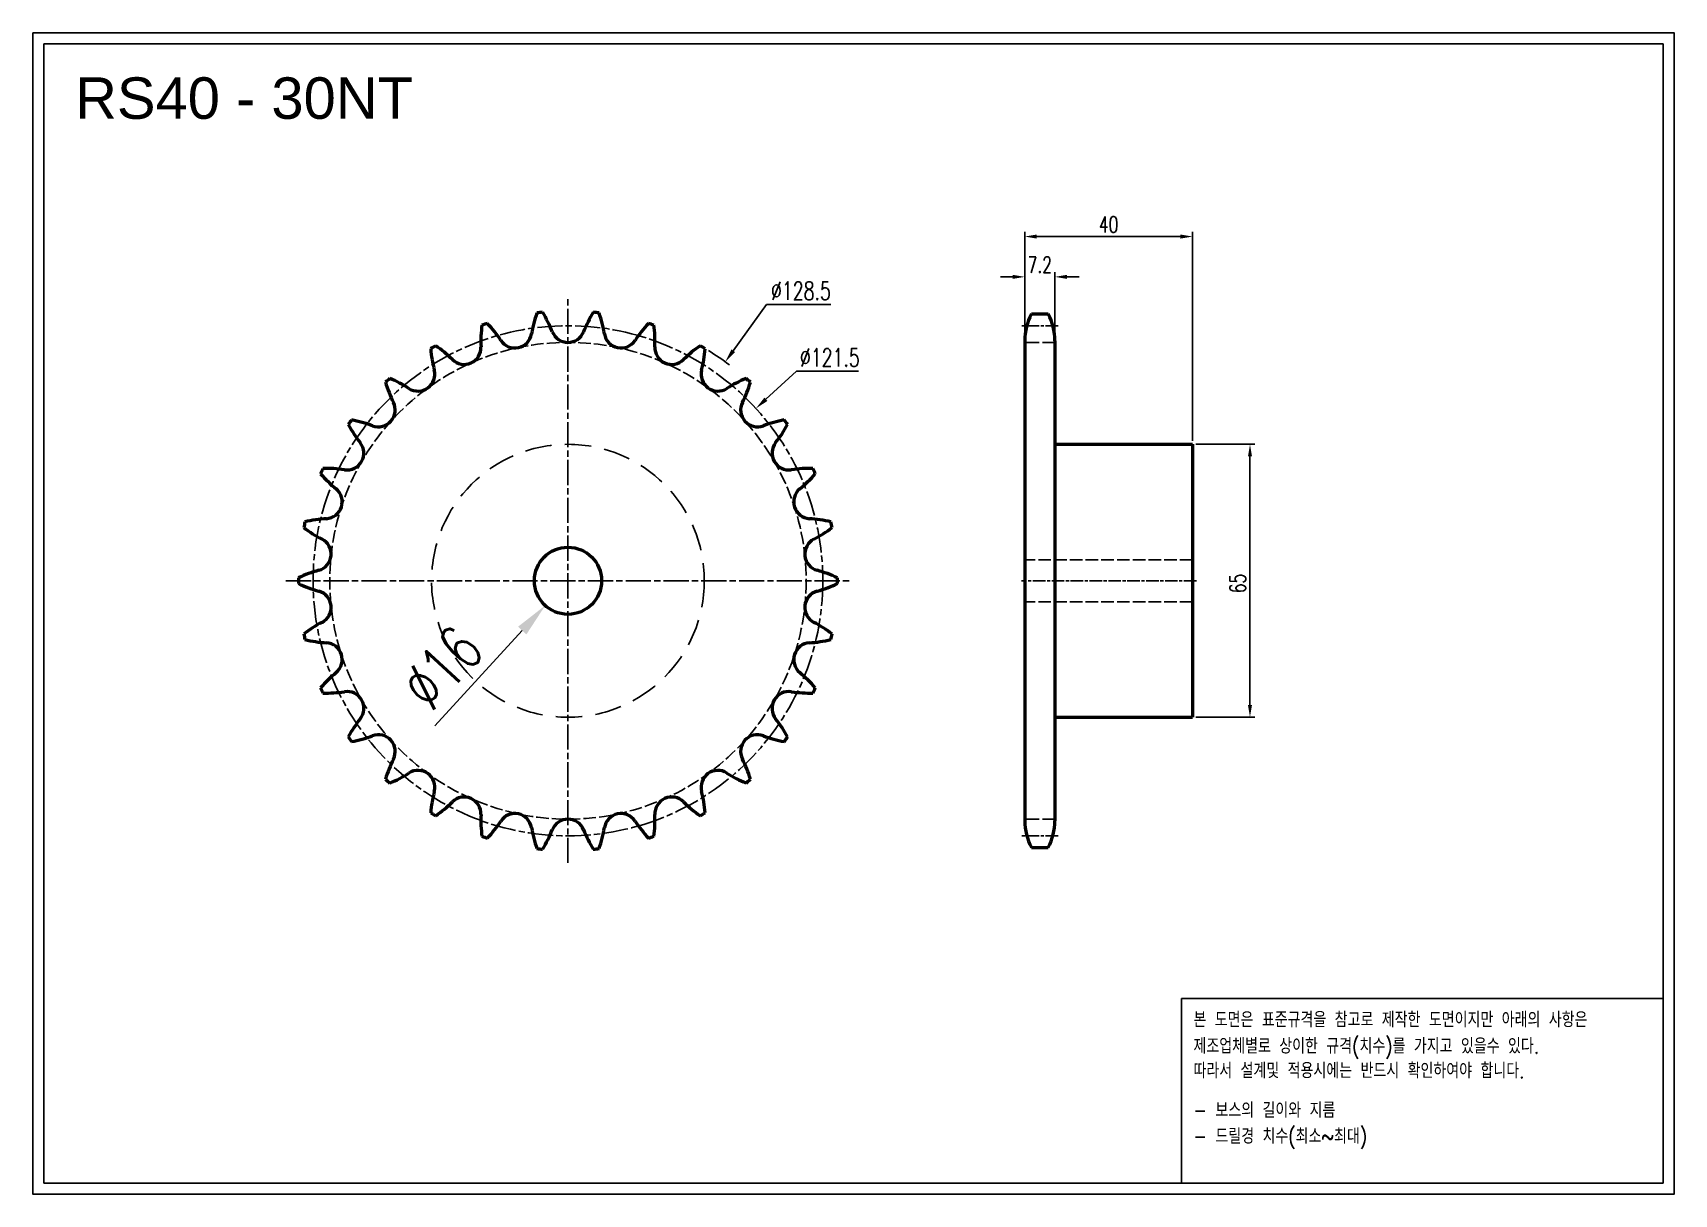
# Model space of a CAD drawing. Header units: millimetres. Extents: x -22442 to -22051, y 1699 to 1976.
import ezdxf

# ---------------------------------------------------------------- set-up
doc = ezdxf.new("R2010")
doc.units = ezdxf.units.MM
for name, pattern in [('AM_ISO02W050', [7.5, 6, -1.5]), ('AM_ISO02W050x2', [3.75, 3, -0.75]), ('AM_ISO08W050', [18, 12, -1.5, 3, -1.5]), ('AM_ISO08W050x2', [9, 6, -0.75, 1.5, -0.75]), ('HIDDEN', [9.525, 6.35, -3.175])]:
    doc.linetypes.add(name, pattern=pattern)
for name, color, linetype, lineweight in [('AM_0N', 7, 'Continuous', 50), ('AM_3N', 6, 'AM_ISO02W050', 25), ('AM_7', 4, 'AM_ISO08W050', 25), ('AM_7N', 4, 'AM_ISO08W050', 25)]:
    doc.layers.add(name, color=color, linetype=linetype, lineweight=lineweight)
doc.layers.add('HL', color=2, linetype='HIDDEN')
doc.layers.add('S-DIM', color=7, linetype='Continuous')
doc.styles.add('HAN', font='ROMANS.shx', dxfattribs={"width": 0.7, "bigfont": 'whgtxt.shx'})
doc.styles.add('HSG', font='SIMPLEX.shx', dxfattribs={"width": 0.7, "bigfont": 'HSG.shx'})
doc.styles.get("Standard").update_dxf_attribs({"font": 'arial.ttf'})
doc.dimstyles.new('APP23', dxfattribs={"dimscale": 4.5, "dimtxt": 2.4, "dimasz": 1.8, "dimexe": 0.7, "dimexo": 0.5, "dimgap": 0.6, "dimtad": 1, "dimtoh": 1, "dimdec": 1, "dimrnd": 0.01, "dimzin": 9, "dimdsep": 46, "dimtxsty": 'HSG', "dimcen": 0, "dimclrd": 1, "dimclre": 1, "dimclrt": 256, "dimazin": 2, "dimtp": 1, "dimtm": 1, "dimtfac": 0.5, "dimtdec": 1, "dimtix": 1, "dimtofl": 0, "dimtmove": 0, "dimatfit": 3, "dimfxl": 0, "dimtvp": 1, "dimtolj": 2, "dimlwd": -1, "dimlwe": -1, "dimarcsym": 0})
doc.dimstyles.new('APP4', dxfattribs={"dimscale": 1.6, "dimtxt": 2.4, "dimasz": 1.8, "dimexe": 0.7, "dimexo": 0.5, "dimgap": 0.6, "dimtad": 1, "dimtoh": 1, "dimdec": 1, "dimrnd": 0.01, "dimzin": 9, "dimdsep": 46, "dimtxsty": 'HSG', "dimcen": 0, "dimclrd": 1, "dimclre": 1, "dimclrt": 256, "dimazin": 2, "dimtp": 1, "dimtm": 1, "dimtfac": 0.5, "dimtdec": 1, "dimtofl": 0, "dimtmove": 0, "dimatfit": 3, "dimfxl": 0, "dimtvp": 1, "dimtolj": 2, "dimlwd": -1, "dimlwe": -1, "dimarcsym": 0})
doc.dimstyles.new('APP8', dxfattribs={"dimscale": 1.8, "dimtxt": 2.4, "dimasz": 1.8, "dimexe": 0.7, "dimexo": 0.5, "dimgap": 0.6, "dimtad": 1, "dimtoh": 1, "dimdec": 1, "dimrnd": 0.01, "dimzin": 9, "dimdsep": 46, "dimtxsty": 'HSG', "dimcen": 0, "dimclrd": 1, "dimclre": 1, "dimclrt": 256, "dimazin": 2, "dimtp": 1, "dimtm": 1, "dimtfac": 0.5, "dimtdec": 1, "dimtofl": 0, "dimtmove": 0, "dimatfit": 3, "dimfxl": 0, "dimtvp": 1, "dimtolj": 2, "dimlwd": -1, "dimlwe": -1, "dimarcsym": 0})

# ---------------------------------------------------------------- blocks, each defined once
blk = doc.blocks.new('*D1')
at = {"layer": 'Defpoints', "color": 0, "transparency": 16777216}
for p in [(-22309.4, 1851.43), (-22320.22, 1839.64)]:
    blk.add_point(p, dxfattribs=at)
at = {"layer": 'S-DIM', "color": 1, "transparency": 16777216}
blk.add_line((-22346.52, 1811.01), (-22325.7, 1833.68), dxfattribs=at)
blk.add_solid([(-22326.7, 1834.59), (-22324.71, 1832.76), (-22320.22, 1839.64)], dxfattribs=at)
at = {"layer": 'S-DIM', "transparency": 16777216, "insert": (-22344.82, 1824.84), "char_height": 10.8, "attachment_point": 5, "rotation": 47.4303, "style": 'HSG'}
blk.add_mtext('\\A2;∅16', dxfattribs=at)
blk = doc.blocks.new('*D2')
at = {"layer": 'Defpoints', "color": 0, "transparency": 16777216}
for p in [(-22277.32, 1897.68), (-22352.3, 1793.39)]:
    blk.add_point(p, dxfattribs=at)
at = {"layer": 'S-DIM', "color": 1, "transparency": 16777216}
for p, q in [((-22267.49, 1911.35), (-22275.43, 1900.31)), ((-22252.15, 1911.35), (-22267.49, 1911.35))]:
    blk.add_line(p, q, dxfattribs=at)
blk.add_arc((-22314.81, 1845.53), 64.23, 53.1598, 58.5812, dxfattribs=at)
blk.add_solid([(-22275.86, 1900.63), (-22274.99, 1900), (-22277.32, 1897.68)], dxfattribs=at)
at = {"layer": 'S-DIM', "transparency": 16777216, "insert": (-22259.28, 1914.59), "char_height": 4.32, "attachment_point": 5, "style": 'HSG'}
blk.add_mtext('\\A2;∅128.5', dxfattribs=at)
blk = doc.blocks.new('*D3')
at = {"layer": 'Defpoints', "color": 0, "transparency": 16777216}
for p in [(-22270.01, 1886.57), (-22359.61, 1804.5)]:
    blk.add_point(p, dxfattribs=at)
at = {"layer": 'S-DIM', "color": 1, "transparency": 16777216}
for p, q in [((-22260.31, 1895.45), (-22267.62, 1888.75)), ((-22245.55, 1895.45), (-22260.31, 1895.45))]:
    blk.add_line(p, q, dxfattribs=at)
blk.add_solid([(-22267.99, 1889.15), (-22267.26, 1888.36), (-22270.01, 1886.57)], dxfattribs=at)
at = {"layer": 'S-DIM', "transparency": 16777216, "insert": (-22252.39, 1898.69), "char_height": 4.32, "attachment_point": 5, "style": 'HSG'}
blk.add_mtext('\\A2;∅121.5', dxfattribs=at)
blk = doc.blocks.new('*D4')
at = {"layer": 'Defpoints', "color": 0, "transparency": 16777216}
for p in [(-22198.75, 1917.91), (-22205.95, 1902.31), (-22198.75, 1902.31)]:
    blk.add_point(p, dxfattribs=at)
at = {"layer": 'S-DIM', "color": 1, "transparency": 16777216}
for p, q in [((-22208.83, 1917.91), (-22211.71, 1917.91)), ((-22205.95, 1903.11), (-22205.95, 1919.03)), ((-22198.75, 1903.11), (-22198.75, 1919.03)), ((-22195.87, 1917.91), (-22192.99, 1917.91))]:
    blk.add_line(p, q, dxfattribs=at)
for points in [[(-22208.83, 1918.39), (-22208.83, 1917.43), (-22205.95, 1917.91)], [(-22195.87, 1918.39), (-22195.87, 1917.43), (-22198.75, 1917.91)]]:
    blk.add_solid(points, dxfattribs=at)
at = {"layer": 'S-DIM', "transparency": 16777216, "insert": (-22202.35, 1920.79), "char_height": 3.84, "attachment_point": 5, "style": 'HSG'}
blk.add_mtext('\\A2;7.2', dxfattribs=at)
blk = doc.blocks.new('*D5')
at = {"layer": 'Defpoints', "color": 0, "transparency": 16777216}
for p in [(-22165.95, 1927.51), (-22205.95, 1902.31), (-22165.95, 1878.03)]:
    blk.add_point(p, dxfattribs=at)
at = {"layer": 'S-DIM', "color": 1, "transparency": 16777216}
for p, q in [((-22205.95, 1903.11), (-22205.95, 1928.63)), ((-22165.95, 1878.83), (-22165.95, 1928.63)), ((-22203.07, 1927.51), (-22168.83, 1927.51))]:
    blk.add_line(p, q, dxfattribs=at)
for points in [[(-22203.07, 1927.99), (-22203.07, 1927.03), (-22205.95, 1927.51)], [(-22168.83, 1927.99), (-22168.83, 1927.03), (-22165.95, 1927.51)]]:
    blk.add_solid(points, dxfattribs=at)
at = {"layer": 'S-DIM', "transparency": 16777216, "insert": (-22185.95, 1930.39), "char_height": 3.84, "attachment_point": 5, "style": 'HSG'}
blk.add_mtext('\\A2;40', dxfattribs=at)
blk = doc.blocks.new('*D6')
at = {"layer": 'Defpoints', "color": 0, "transparency": 16777216}
for p in [(-22165.95, 1878.03), (-22165.95, 1813.03), (-22152.26, 1813.03)]:
    blk.add_point(p, dxfattribs=at)
at = {"layer": 'S-DIM', "color": 1, "transparency": 16777216}
for p, q in [((-22165.15, 1878.03), (-22151.14, 1878.03)), ((-22152.26, 1875.15), (-22152.26, 1815.91)), ((-22165.15, 1813.03), (-22151.14, 1813.03))]:
    blk.add_line(p, q, dxfattribs=at)
for points in [[(-22152.74, 1875.15), (-22151.78, 1875.15), (-22152.26, 1878.03)], [(-22152.74, 1815.91), (-22151.78, 1815.91), (-22152.26, 1813.03)]]:
    blk.add_solid(points, dxfattribs=at)
at = {"layer": 'S-DIM', "transparency": 16777216, "insert": (-22155.14, 1844.87), "char_height": 3.84, "attachment_point": 5, "rotation": 90, "style": 'HSG'}
blk.add_mtext('\\A2;65', dxfattribs=at)
blk = doc.blocks.new('notice1')
at = {"color": 4}
blk.add_lwpolyline([(-22142.12, 1735.9), (-22053.8, 1735.9), (-22053.8, 1702.07), (-22142.12, 1702.07)], close=True, dxfattribs=at)
at = {"color": 4, "style": 'HAN', "width": 0.8}
for s, p in [('본 도면은 표준규격을 참고로 제작한 도면이지만 아래의 사항은', (-22139.9, 1730.62)), ('제조업체별로 상이한 규격(치수)를 가지고 있을수 있다.', (-22139.9, 1725.78)), ('따라서 설계및 적용시에는 반드시 확인하여야 합니다.', (-22139.9, 1721.28)), ('- 보스의 길이와 지름', (-22139.9, 1714.03)), ('- 드릴경 치수(최소~최대)', (-22139.9, 1709.27))]:
    blk.add_text(s, height=2.7949, dxfattribs=at).set_placement(p)

msp = doc.modelspace()

# ---------------------------------------------------------------- linework, layer by layer
for points in [[(-22442.35, 1976.03), (-22051.16, 1976.03), (-22051.16, 1699.43), (-22442.35, 1699.43)], [(-22439.71, 1973.39), (-22053.8, 1973.39), (-22053.8, 1702.07), (-22439.71, 1702.07)]]:
    msp.add_lwpolyline(points, close=True)
at = {"layer": 'AM_0N'}
for p, q in [((-22204.34, 1909.09), (-22200.36, 1909.09)), ((-22205.95, 1902.69), (-22205.95, 1788.38)), ((-22198.75, 1902.69), (-22198.75, 1788.38)), ((-22198.75, 1878.03), (-22165.95, 1878.03)), ((-22165.95, 1878.03), (-22165.95, 1813.03)), ((-22198.75, 1813.03), (-22165.95, 1813.03)), ((-22204.34, 1781.98), (-22200.36, 1781.98))]:
    msp.add_line(p, q, dxfattribs=at)
msp.add_circle((-22314.81, 1845.53), 8, dxfattribs=at)
for centre, radius, start, end in [((-22293.38, 1899.29), 30.53, 160.8006, 170.5), ((-22314.81, 1845.53), 64.23, 95.3841, 96.6159), ((-22346.95, 1893.66), 30.53, 21.5, 31.1994), ((-22282.67, 1893.66), 30.53, 148.8006, 158.5), ((-22314.81, 1845.53), 64.23, 83.3841, 84.6159), ((-22336.24, 1899.29), 30.53, 9.5, 19.1994), ((-22192.45, 1902.69), 13.5, 151.7009, 180), ((-22212.25, 1902.69), 13.5, 0, 28.2991), ((-22305.03, 1902.57), 30.53, 172.8006, 182.5), ((-22314.81, 1845.53), 64.23, 107.3841, 108.6159), ((-22356.25, 1885.93), 30.53, 33.5, 43.1994), ((-22273.37, 1885.93), 30.53, 136.8006, 146.5), ((-22314.81, 1845.53), 64.23, 71.3841, 72.6159), ((-22324.6, 1902.57), 30.53, 357.5, 7.1994), ((-22314.81, 1845.53), 64.23, 119.3841, 120.6159), ((-22363.75, 1876.43), 30.53, 45.5, 55.1994), ((-22339.54, 1901.07), 4.01, 225.5, 2.5), ((-22327.45, 1904.99), 4.01, 213.5, 350.5), ((-22314.81, 1906.32), 4.01, 201.5, 338.5), ((-22302.17, 1904.99), 4.01, 189.5, 326.5), ((-22290.09, 1901.07), 4.01, 177.5, 314.5), ((-22265.87, 1876.43), 30.53, 124.8006, 134.5), ((-22314.81, 1845.53), 64.23, 59.3841, 60.6159), ((-22317.1, 1903.36), 30.53, 184.8006, 194.5), ((-22312.52, 1903.36), 30.53, 345.5, 355.1994), ((-22314.81, 1845.53), 64.23, 131.3841, 132.6159), ((-22369.1, 1865.58), 30.53, 57.5, 67.1994), ((-22350.54, 1894.71), 4.01, 237.5, 14.5), ((-22279.08, 1894.71), 4.01, 165.5, 302.5), ((-22260.52, 1865.58), 30.53, 112.8006, 122.5), ((-22314.81, 1845.53), 64.23, 47.3841, 48.6159), ((-22329.07, 1901.62), 30.53, 196.8006, 206.5), ((-22300.55, 1901.62), 30.53, 333.5, 343.1994), ((-22359.99, 1886.21), 4.01, 249.5, 26.5), ((-22269.64, 1886.21), 4.01, 153.5, 290.5), ((-22314.81, 1845.53), 64.23, 143.3841, 144.6159), ((-22340.42, 1897.43), 30.53, 208.8006, 218.5), ((-22372.08, 1853.85), 30.53, 69.5, 79.1994), ((-22257.54, 1853.85), 30.53, 100.8006, 110.5), ((-22289.2, 1897.43), 30.53, 321.5, 331.1994), ((-22314.81, 1845.53), 64.23, 35.3841, 36.6159), ((-22367.46, 1875.93), 4.01, 261.5, 38.5), ((-22262.17, 1875.93), 4.01, 141.5, 278.5), ((-22314.81, 1845.53), 64.23, 155.3841, 156.6159), ((-22350.65, 1890.97), 30.53, 220.8006, 230.5), ((-22372.56, 1841.76), 30.53, 81.5, 91.1994), ((-22257.06, 1841.76), 30.53, 88.8006, 98.5), ((-22278.97, 1890.97), 30.53, 309.5, 319.1994), ((-22314.81, 1845.53), 64.23, 23.3841, 24.6159), ((-22372.62, 1864.32), 4.01, 273.5, 50.5), ((-22257, 1864.32), 4.01, 129.5, 266.5), ((-22314.81, 1845.53), 64.23, 167.3841, 168.6159), ((-22359.32, 1882.53), 30.53, 232.8006, 242.5), ((-22370.52, 1829.84), 30.53, 93.5, 103.1994), ((-22259.11, 1829.84), 30.53, 76.8006, 86.5), ((-22270.31, 1882.53), 30.53, 297.5, 307.1994), ((-22314.81, 1845.53), 64.23, 11.3841, 12.6159), ((-22375.27, 1851.89), 4.01, 285.5, 62.5), ((-22254.36, 1851.89), 4.01, 117.5, 254.5), ((-22366.04, 1818.6), 30.53, 105.5, 115.1994), ((-22263.59, 1818.6), 30.53, 64.8006, 74.5), ((-22314.81, 1845.53), 64.23, 179.3841, 180.6159), ((-22366.04, 1872.47), 30.53, 244.8006, 254.5), ((-22375.27, 1839.18), 4.01, 297.5, 74.5), ((-22254.36, 1839.18), 4.01, 105.5, 242.5), ((-22263.59, 1872.47), 30.53, 285.5, 295.1994), ((-22314.81, 1845.53), 64.23, 359.3841, 0.6159), ((-22359.32, 1808.54), 30.53, 117.5, 127.1994), ((-22270.31, 1808.54), 30.53, 52.8006, 62.5), ((-22314.81, 1845.53), 64.23, 191.3841, 192.6159), ((-22370.52, 1861.23), 30.53, 256.8006, 266.5), ((-22372.62, 1826.75), 4.01, 309.5, 86.5), ((-22257, 1826.75), 4.01, 93.5, 230.5), ((-22259.11, 1861.23), 30.53, 273.5, 283.1994), ((-22314.81, 1845.53), 64.23, 347.3841, 348.6159), ((-22350.65, 1800.09), 30.53, 129.5, 139.1994), ((-22278.97, 1800.09), 30.53, 40.8006, 50.5), ((-22314.81, 1845.53), 64.23, 203.3841, 204.6159), ((-22372.56, 1849.3), 30.53, 268.8006, 278.5), ((-22367.46, 1815.14), 4.01, 321.5, 98.5), ((-22262.17, 1815.14), 4.01, 81.5, 218.5), ((-22257.06, 1849.3), 30.53, 261.5, 271.1994), ((-22314.81, 1845.53), 64.23, 335.3841, 336.6159), ((-22340.42, 1793.64), 30.53, 141.5, 151.1994), ((-22289.2, 1793.64), 30.53, 28.8006, 38.5), ((-22314.81, 1845.53), 64.23, 215.3841, 216.6159), ((-22372.08, 1837.21), 30.53, 280.8006, 290.5), ((-22359.99, 1804.86), 4.01, 333.5, 110.5), ((-22269.64, 1804.86), 4.01, 69.5, 206.5), ((-22257.54, 1837.21), 30.53, 249.5, 259.1994), ((-22314.81, 1845.53), 64.23, 323.3841, 324.6159), ((-22329.07, 1789.45), 30.53, 153.5, 163.1994), ((-22369.1, 1825.49), 30.53, 292.8006, 302.5), ((-22350.54, 1796.35), 4.01, 345.5, 122.5), ((-22279.08, 1796.35), 4.01, 57.5, 194.5), ((-22260.52, 1825.49), 30.53, 237.5, 247.1994), ((-22300.55, 1789.45), 30.53, 16.8006, 26.5), ((-22314.81, 1845.53), 64.23, 227.3841, 228.6159), ((-22314.81, 1845.53), 64.23, 311.3841, 312.6159), ((-22317.1, 1787.71), 30.53, 165.5, 175.1994), ((-22363.75, 1814.64), 30.53, 304.8006, 314.5), ((-22339.54, 1790), 4.01, 357.5, 134.5), ((-22290.09, 1790), 4.01, 45.5, 182.5), ((-22265.87, 1814.64), 30.53, 225.5, 235.1994), ((-22312.52, 1787.71), 30.53, 4.8006, 14.5), ((-22314.81, 1845.53), 64.23, 239.3841, 240.6159), ((-22305.03, 1788.49), 30.53, 177.5, 187.1994), ((-22356.25, 1805.14), 30.53, 316.8006, 326.5), ((-22327.45, 1786.07), 4.01, 9.5, 146.5), ((-22314.81, 1784.74), 4.01, 21.5, 158.5), ((-22302.17, 1786.07), 4.01, 33.5, 170.5), ((-22273.37, 1805.14), 30.53, 213.5, 223.1994), ((-22324.6, 1788.49), 30.53, 352.8006, 2.5), ((-22314.81, 1845.53), 64.23, 299.3841, 300.6159), ((-22192.45, 1788.38), 13.5, 180, 208.2991), ((-22212.25, 1788.38), 13.5, 331.7009, 0), ((-22314.81, 1845.53), 64.23, 251.3841, 252.6159), ((-22293.38, 1791.77), 30.53, 189.5, 199.1994), ((-22346.95, 1797.4), 30.53, 328.8006, 338.5), ((-22282.67, 1797.4), 30.53, 201.5, 211.1994), ((-22336.24, 1791.77), 30.53, 340.8006, 350.5), ((-22314.81, 1845.53), 64.23, 287.3841, 288.6159), ((-22314.81, 1845.53), 64.23, 263.3841, 264.6159), ((-22314.81, 1845.53), 64.23, 275.3841, 276.6159)]:
    msp.add_arc(centre, radius, start, end, dxfattribs=at)
at = {"layer": 'AM_3N', "linetype": 'AM_ISO02W050x2'}
for p, q in [((-22198.75, 1902.31), (-22205.95, 1902.31)), ((-22198.75, 1788.76), (-22205.95, 1788.76))]:
    msp.add_line(p, q, dxfattribs=at)
at = {"layer": 'AM_3N', "color": 2, "linetype": 'AM_ISO02W050x2'}
for p, q in [((-22165.95, 1850.53), (-22205.95, 1850.53)), ((-22165.95, 1840.53), (-22205.95, 1840.53))]:
    msp.add_line(p, q, dxfattribs=at)
at = {"layer": 'AM_3N', "linetype": 'AM_ISO02W050x2'}
msp.add_circle((-22314.81, 1845.53), 56.77, dxfattribs=at)
at = {"layer": 'AM_7', "linetype": 'AM_ISO08W050x2'}
msp.add_circle((-22314.81, 1845.53), 60.75, dxfattribs=at)
at = {"layer": 'AM_7N', "linetype": 'AM_ISO08W050x2'}
for p, q in [((-22314.81, 1778.31), (-22314.81, 1912.76)), ((-22382.04, 1845.53), (-22247.58, 1845.53))]:
    msp.add_line(p, q, dxfattribs=at)
at = {"layer": 'AM_7N', "linetype": 'AM_ISO08W050x2', "ltscale": 0.5}
for p, q in [((-22197.98, 1906.28), (-22206.71, 1906.28)), ((-22165.01, 1845.53), (-22206.71, 1845.53)), ((-22197.98, 1784.78), (-22206.71, 1784.78))]:
    msp.add_line(p, q, dxfattribs=at)
at = {"layer": 'HL'}
msp.add_circle((-22314.81, 1845.53), 32.5, dxfattribs=at)

# ---------------------------------------------------------------- block references
at = {"xscale": 1.3, "yscale": 1.3, "zscale": 1.3}
msp.add_blockref('notice1', (6616.14, -510.62), dxfattribs=at)

# ---------------------------------------------------------------- texts
msp.add_text('RS40 - 30NT', height=9.8784).set_placement((-22432.27, 1955.55))

# ---------------------------------------------------------------- dimensions: what is measured, and where the dimension line sits
at = {"layer": 'S-DIM'}
dim = msp.add_linear_dim(base=(-22165.95, 1927.51), p1=(-22205.95, 1902.31), p2=(-22165.95, 1878.03), dimstyle='APP4', dxfattribs=at)
dim.commit()
dim.dimension.update_dxf_attribs({"geometry": '*D5', "text_midpoint": (-22185.95, 1930.39)})
dim = msp.add_linear_dim(base=(-22198.75, 1917.91), p1=(-22205.95, 1902.31), p2=(-22198.75, 1902.31), dimstyle='APP4', dxfattribs=at)
dim.commit()
dim.dimension.update_dxf_attribs({"geometry": '*D4', "text_midpoint": (-22202.35, 1917.91), "dimtype": 128})
at = {"layer": 'S-DIM', "color": 3}
for p1, p2, picture, middle in [((-22352.3044, 1793.3873), (-22277.3176, 1897.6802), '*D2', (-22259.2799, 1911.3516)), ((-22359.61, 1804.5), (-22270.01, 1886.57), '*D3', (-22252.39, 1895.45))]:
    dim = msp.add_diameter_dim_2p(p1=p1, p2=p2, dimstyle='APP8', dxfattribs=at)
    dim.commit()
    dim.dimension.update_dxf_attribs({"geometry": picture, "text_midpoint": middle, "dimtype": 131})
at = {"layer": 'S-DIM'}
dim = msp.add_linear_dim(base=(-22152.26, 1813.03), p1=(-22165.95, 1878.03), p2=(-22165.95, 1813.03), angle=90, dimstyle='APP4', dxfattribs=at)
dim.commit()
dim.dimension.update_dxf_attribs({"geometry": '*D6', "text_midpoint": (-22152.26, 1844.87), "dimtype": 128})
dim = msp.add_diameter_dim_2p(p1=(-22309.4, 1851.43), p2=(-22320.22, 1839.64), dimstyle='APP23', dxfattribs=at)
dim.commit()
dim.dimension.update_dxf_attribs({"geometry": '*D1', "text_midpoint": (-22344.82, 1824.84)})

doc.saveas('drawing.dxf')
